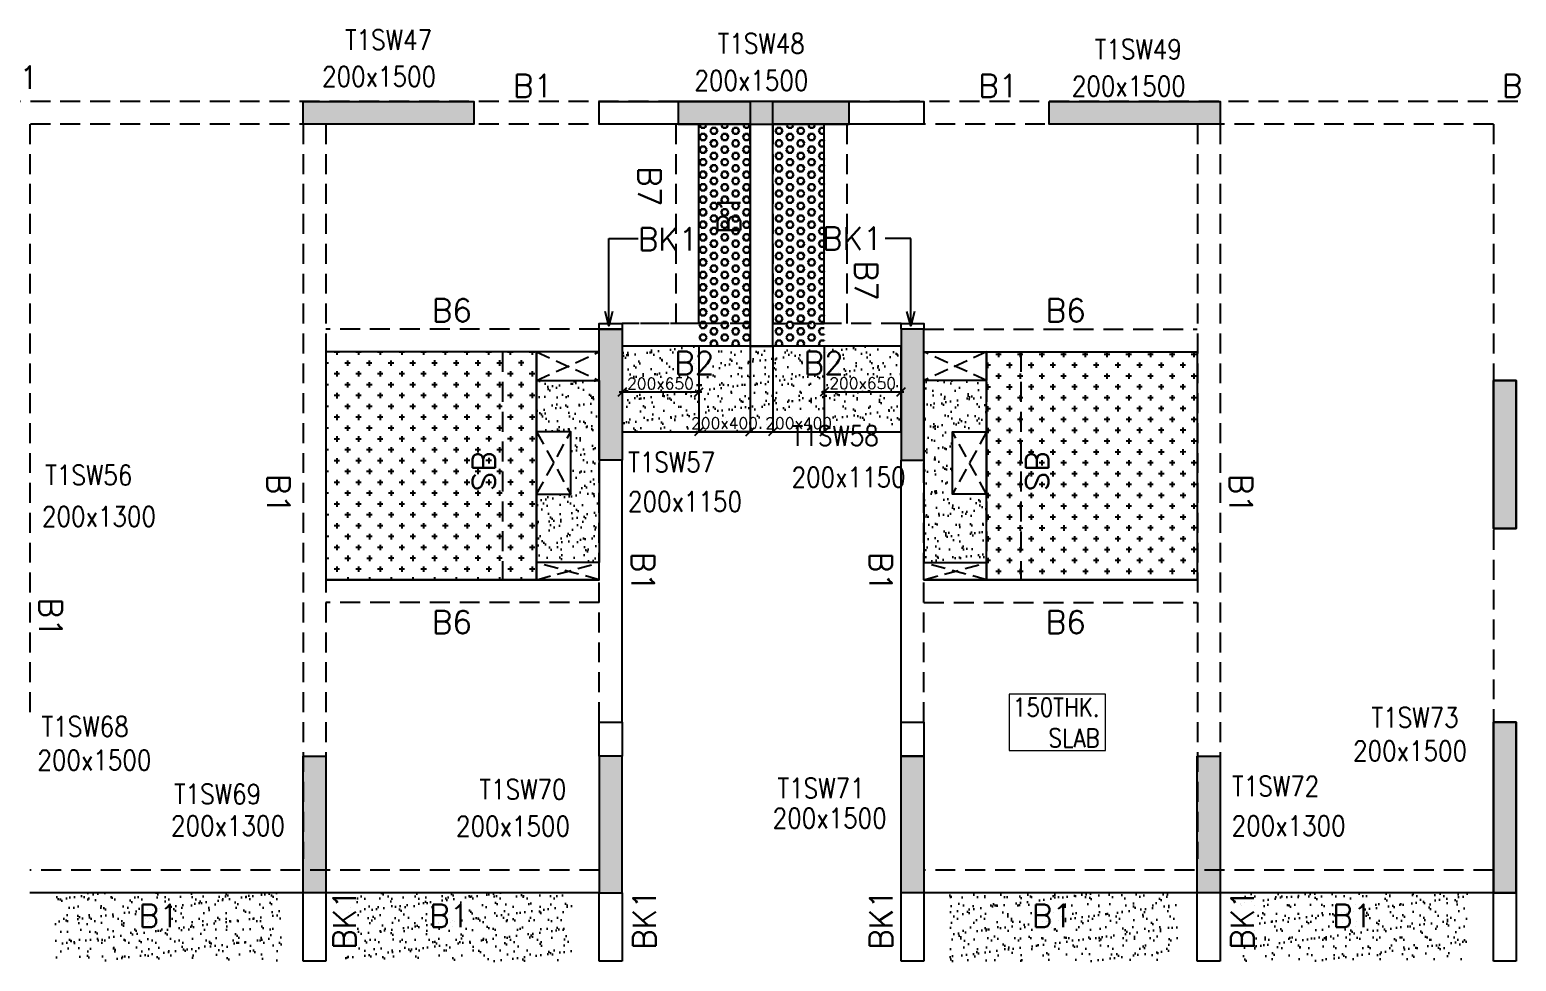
# Model space of a CAD drawing. Header units: millimetres. Extents: x 1078357 to 2594950, y -5122486 to -4636555.
# Drawn here: x 1715100 to 1728150, y -4674681 to -4666501 of the extents above; entities that cross this region are included whole.
import ezdxf

# ---------------------------------------------------------------- set-up
doc = ezdxf.new("R2010")
doc.units = ezdxf.units.MM
doc.header["$PDMODE"] = 35
for name, pattern in [('CONTINOUS', [0]), ('HIDDEN', [0.375, 0.25, -0.125]), ('New Retail block$0$CONTINOUS', [0])]:
    doc.linetypes.add(name, pattern=pattern)
doc.layers.get('0').update_dxf_attribs({"lineweight": 0})
doc.layers.get('Defpoints').update_dxf_attribs({"lineweight": 0})
for name, color, linetype, lineweight in [('A-_ANOTDIMA_D-', 6, 'Continuous', 13), ('COL. NO.', 30, 'Continuous', 25), ('COL. SIZE', 7, 'Continuous', 25), ('DIM', 9, 'Continuous', 25), ('HATCH', 8, 'Continuous', 30), ('SLAB THK.', 6, 'Continuous', 0)]:
    doc.layers.add(name, color=color, linetype=linetype, lineweight=lineweight)
for name, color, linetype in [('B-200x325', 201, 'HIDDEN'), ('B-200x400', 44, 'HIDDEN'), ('DROP SLAB', 8, 'Continuous'), ('NON STR. RCC WALL', 6, 'Continuous'), ('S-BEAM', 3, 'HIDDEN'), ('S-BEAM NO.', 6, 'Continuous'), ('S-COLUMN', 1, 'Continuous'), ('S-COLUMN_START', 4, 'Continuous'), ('S-CUTOUT', 8, 'HIDDEN'), ('S-SLAB-PROJECTION', 54, 'New Retail block$0$CONTINOUS'), ('SLAB FOLD', 8, 'Continuous')]:
    doc.layers.add(name, color=color, linetype=linetype)
doc.styles.add('Roman', font='romans')
doc.styles.add('ROMANS', font='romans.shx', dxfattribs={"width": 0.85})
doc.dimstyles.new('HARESH', dxfattribs={"dimtxt": 150, "dimasz": 75, "dimexe": 0, "dimexo": 0, "dimgap": 25, "dimtad": 1, "dimdec": 0, "dimdsep": 46, "dimtxsty": 'Roman', "dimblk": 'OBLIQUE', "dimcen": 225, "dimdle": 25, "dimclrd": 2, "dimclre": 2, "dimclrt": 7, "dimadec": 8, "dimazin": 1, "dimtfac": 1, "dimtdec": 0, "dimtmove": 0, "dimatfit": 0, "dimfxl": 1, "dimlwd": -1, "dimlwe": -1, "dimarcsym": 0})
pattern_1 = [(180, (602125.096, 207843.35), (-7e-15, -54.99261315), [31.75, -63.5]), (300, (602125.096, 207843.35), (47.625, 27.4963066), [31.75, -63.5]), (240, (602093.346, 207843.35), (47.625, -27.4963066), [31.75, -63.5])]

# ---------------------------------------------------------------- blocks, each defined once
blk = doc.blocks.new('_Oblique')
at = {"color": 0, "linetype": 'ByBlock', "lineweight": -2}
blk.add_line((-0.5, -0.5), (0.5, 0.5), dxfattribs=at)
blk = doc.blocks.new('*D1251')
at = {"layer": 'Defpoints', "color": 0, "ltscale": 700, "transparency": 16777216}
for p in [(1720974, -4669281, 0), (1721424, -4669281, 0), (1720974, -4670031)]:
    blk.add_point(p, dxfattribs=at)
at = {"layer": 'DIM', "color": 2, "ltscale": 700, "transparency": 16777216}
for p, q in [((1720974, -4669281), (1720974, -4670031)), ((1721424, -4669281), (1721424, -4670031)), ((1721449, -4670031), (1720949, -4670031))]:
    blk.add_line(p, q, dxfattribs=at)
at = {"layer": 'DIM', "color": 2, "ltscale": 700, "transparency": 16777216, "xscale": 75, "yscale": 75, "zscale": 75, "rotation": 180}
blk.add_blockref('_Oblique', (1720974, -4670031), dxfattribs=at)
at = {"layer": 'DIM', "color": 2, "ltscale": 700, "transparency": 16777216, "xscale": 75, "yscale": 75, "zscale": 75}
blk.add_blockref('_Oblique', (1721424, -4670031), dxfattribs=at)
at = {"layer": 'DIM', "color": 7, "ltscale": 700, "transparency": 16777216, "insert": (1721199, -4669956), "char_height": 150, "attachment_point": 5, "style": 'Roman'}
blk.add_mtext('{\\H0.666667x;200x400}', dxfattribs=at)
blk = doc.blocks.new('*D1252')
at = {"layer": 'Defpoints', "color": 0, "ltscale": 700, "transparency": 16777216}
for p in [(1720300, -4669281, 0), (1720974, -4669281, 0), (1720300, -4669683)]:
    blk.add_point(p, dxfattribs=at)
at = {"layer": 'DIM', "color": 2, "ltscale": 700, "transparency": 16777216}
for p, q in [((1720300, -4669281), (1720300, -4669683)), ((1720974, -4669281), (1720974, -4669683)), ((1720999, -4669683), (1720275, -4669683))]:
    blk.add_line(p, q, dxfattribs=at)
at = {"layer": 'DIM', "color": 2, "ltscale": 700, "transparency": 16777216, "xscale": 75, "yscale": 75, "zscale": 75, "rotation": 180}
blk.add_blockref('_Oblique', (1720300, -4669683), dxfattribs=at)
at = {"layer": 'DIM', "color": 2, "ltscale": 700, "transparency": 16777216, "xscale": 75, "yscale": 75, "zscale": 75}
blk.add_blockref('_Oblique', (1720974, -4669683), dxfattribs=at)
at = {"layer": 'DIM', "color": 7, "ltscale": 700, "transparency": 16777216, "insert": (1720637, -4669608), "char_height": 150, "attachment_point": 5, "style": 'Roman'}
blk.add_mtext('{\\H0.666667x;200x650}', dxfattribs=at)
blk = doc.blocks.new('*D1253')
at = {"layer": 'Defpoints', "color": 0, "ltscale": 700, "transparency": 16777216}
for p in [(1721624, -4669281, 0), (1722075, -4669281, 0), (1722075, -4670031)]:
    blk.add_point(p, dxfattribs=at)
at = {"layer": 'DIM', "color": 2, "ltscale": 700, "transparency": 16777216}
for p, q in [((1721624, -4669281), (1721624, -4670031)), ((1722075, -4669281), (1722075, -4670031)), ((1721599, -4670031), (1722100, -4670031))]:
    blk.add_line(p, q, dxfattribs=at)
at = {"layer": 'DIM', "color": 2, "ltscale": 700, "transparency": 16777216, "xscale": 75, "yscale": 75, "zscale": 75, "rotation": 180}
blk.add_blockref('_Oblique', (1721624, -4670031), dxfattribs=at)
at = {"layer": 'DIM', "color": 2, "ltscale": 700, "transparency": 16777216, "xscale": 75, "yscale": 75, "zscale": 75}
blk.add_blockref('_Oblique', (1722075, -4670031), dxfattribs=at)
at = {"layer": 'DIM', "color": 7, "ltscale": 700, "transparency": 16777216, "insert": (1721850, -4669956), "char_height": 150, "attachment_point": 5, "style": 'Roman'}
blk.add_mtext('{\\H0.666667x;200x400}', dxfattribs=at)
blk = doc.blocks.new('*D1254')
at = {"layer": 'Defpoints', "color": 0, "ltscale": 700, "transparency": 16777216}
for p in [(1722075, -4669281, 0), (1722749, -4669281, 0), (1722749, -4669681)]:
    blk.add_point(p, dxfattribs=at)
at = {"layer": 'DIM', "color": 2, "ltscale": 700, "transparency": 16777216}
for p, q in [((1722075, -4669281), (1722075, -4669681)), ((1722749, -4669281), (1722749, -4669681)), ((1722050, -4669681), (1722774, -4669681))]:
    blk.add_line(p, q, dxfattribs=at)
at = {"layer": 'DIM', "color": 2, "ltscale": 700, "transparency": 16777216, "xscale": 75, "yscale": 75, "zscale": 75, "rotation": 180}
blk.add_blockref('_Oblique', (1722075, -4669681), dxfattribs=at)
at = {"layer": 'DIM', "color": 2, "ltscale": 700, "transparency": 16777216, "xscale": 75, "yscale": 75, "zscale": 75}
blk.add_blockref('_Oblique', (1722749, -4669681), dxfattribs=at)
at = {"layer": 'DIM', "color": 7, "ltscale": 700, "transparency": 16777216, "insert": (1722412, -4669606), "char_height": 150, "attachment_point": 5, "style": 'Roman'}
blk.add_mtext('{\\H0.666667x;200x650}', dxfattribs=at)
blk = doc.blocks.new('G$CD63B60BD')
at = {"layer": 'COL. NO.', "linetype": 'Continuous', "style": 'ROMANS', "width": 0.85}
for s, p in [('T1SW47', (21217, 7404, -320)), ('T1SW48', (24489, 7371, -320)), ('T1SW49', (27799, 7320, -320)), ('T1SW58', (25138, 3926, -320)), ('T1SW57', (23703, 3695, -320)), ('T1SW56', (18586, 3582, -320)), ('T1SW73', (30229, 1453, -320)), ('T1SW68', (18554, 1375, -320)), ('T1SW69', (19716, 781, -320)), ('T1SW70', (22397, 822, -320)), ('T1SW71', (25014, 832, -320)), ('T1SW72', (29005, 850, -320))]:
    blk.add_text(s, height=175, dxfattribs=at).set_placement(p)
at = {"layer": 'COL. SIZE', "linetype": 'Continuous', "style": 'ROMANS', "width": 0.85}
for s, p in [('200x1500', (21016, 7081, -320)), ('200x1500', (24285, 7046, -320)), ('200x1500', (27598, 6997, -320)), ('200x1150', (25138, 3563, -320)), ('200x1150', (23702, 3349, -320)), ('200x1300', (18557, 3218, -320)), ('200x1500', (30067, 1160, -320)), ('200x1500', (18517, 1079, -320)), ('200x1300', (19690, 502, -320)), ('200x1500', (22192, 498, -320)), ('200x1500', (24972, 569, -320)), ('200x1300', (29001, 502, -320))]:
    blk.add_text(s, height=175, dxfattribs=at).set_placement(p)

msp = doc.modelspace()

# ---------------------------------------------------------------- hatches: boundary and pattern name
at = {"layer": 'DROP SLAB'}
h = msp.add_hatch(dxfattribs=at)
h.set_pattern_fill('CROSS', color=8, scale=15, angle=0.03079)
h.set_pattern_definition([(180.03079016, (-10345564.81, 46851679.07), (-95.19879988, -95.30117261), [47.625, -142.875]), (270.03079016, (-10345588.63, 46851702.87), (95.30117261, -95.19879988), [47.625, -142.875])])
h.paths.add_polyline_path([(1719549.6, -4669330.7), (1717699.6, -4669330.7), (1717699.6, -4671330.5), (1719549.6, -4671330.5)])
h = msp.add_hatch(dxfattribs=at)
h.set_pattern_fill('CROSS', color=8, scale=15, angle=0.03079)
h.set_pattern_definition([(180.03079016, (-9248340.09, 42167659.88), (-95.19879988, -95.30117261), [47.625, -142.875]), (270.03079016, (-9248363.915, 42167683.68), (95.30117261, -95.19879988), [47.625, -142.875])])
h.paths.add_polyline_path([(1723499.7, -4669330.8), (1725349.6, -4669330.7), (1725349.6, -4671330.6), (1723499.7, -4671330.7)])
at = {"layer": 'HATCH', "ltscale": 1000}
h = msp.add_hatch(dxfattribs=at)
h.set_pattern_fill('HEX', color=8, scale=10, angle=180)
h.set_pattern_definition(pattern_1)
h.paths.add_polyline_path([(1721424.8, -4667341.4), (1720974.8, -4667341.4), (1720974.8, -4669280.8), (1721424.8, -4669280.8)])
h = msp.add_hatch(dxfattribs=at)
h.set_pattern_fill('HEX', color=8, scale=10, angle=180)
h.set_pattern_definition(pattern_1)
h.paths.add_polyline_path([(1721625.2, -4667341.4), (1722075.2, -4667341.4), (1722075.2, -4669280.8), (1721625.2, -4669280.8)])
at = {"layer": 'HATCH'}
h = msp.add_hatch(dxfattribs=at)
h.set_pattern_fill('AR-SAND', color=8, scale=3, angle=179.97015)
h.set_pattern_definition([(37.47015413, (-3338033.01, 18697427.76), (-4.72361136, 146.8264517), [0, -115.824, 0, -129.54, 0, -123.825]), (7.4701541, (-3338033.01, 18697427.76), (134.9689868, 214.9772528), [0, -62.484, 0, -104.394, 0, -40.005]), (327.4701541, (-3338126.74, 18697427.8), (237.2979035, 0.3075449), [0, -38.1, 0, -137.16, 0, -179.07]), (317.4701541, (-3338126.74, 18697427.8), (229.1017424, 66.759465), [0, -19.05, 0, -89.916, 0, -102.87])])
h.paths.add_polyline_path([(1722749.9, -4669280.8), (1720299.9, -4669280.8), (1720299.7, -4670030.8), (1722749.7, -4670030.8)])
h = msp.add_hatch(dxfattribs=at)
h.set_pattern_fill('AR-SAND', color=8, scale=3, angle=179.97015)
h.set_pattern_definition([(37.47015413, (-3338033.1, 18697427.76), (-4.72361136, 146.8264517), [0, -115.824, 0, -129.54, 0, -123.825]), (7.4701541, (-3338033.1, 18697427.76), (134.9689868, 214.9772528), [0, -62.484, 0, -104.394, 0, -40.005]), (327.4701541, (-3338126.83, 18697427.8), (237.2979035, 0.3075449), [0, -38.1, 0, -137.16, 0, -179.07]), (317.4701541, (-3338126.83, 18697427.8), (229.1017424, 66.759465), [0, -19.05, 0, -89.916, 0, -102.87])])
h.paths.add_polyline_path([(1722749.8, -4669280.8), (1720299.9, -4669280.8), (1720299.9, -4669880.9), (1722749.9, -4669880.9)])
h = msp.add_hatch(dxfattribs=at)
h.set_pattern_fill('AR-SAND', color=8, scale=3, angle=359.97015)
h.set_pattern_definition([(37.47015413, (-4472244.2, 23605394.69), (-4.72361136, 146.8264517), [0, -115.824, 0, -129.54, 0, -123.825]), (7.4701541, (-4472244.2, 23605394.7), (134.9689868, 214.9772528), [0, -62.484, 0, -104.394, 0, -40.005]), (327.47015413, (-4472337.93, 23605394.74), (237.29790347, 0.3075449), [0, -38.1, 0, -137.16, 0, -179.07]), (317.4701541, (-4472337.93, 23605394.74), (229.1017424, 66.759465), [0, -19.05, 0, -89.916, 0, -102.87])])
h.paths.add_polyline_path([(1720099.1, -4671180.8), (1719549.1, -4671180.8), (1719549.1, -4670580.8), (1719849.1, -4670580.8), (1719849.1, -4670030.8), (1719549.1, -4670030.9), (1719549.1, -4669580.8), (1720099.1, -4669580.8)])
h = msp.add_hatch(dxfattribs=at)
h.set_pattern_fill('AR-SAND', color=8, scale=3, angle=180.02985)
h.set_pattern_definition([(37.47015413, (-4472243.43, 23605394.62), (-4.72361136, 146.8264517), [0, -115.824, 0, -129.54, 0, -123.825]), (7.4701541, (-4472243.43, 23605394.62), (134.9689868, 214.9772528), [0, -62.484, 0, -104.394, 0, -40.005]), (327.47015413, (-4472337.15, 23605394.67), (237.29790347, 0.3075449), [0, -38.1, 0, -137.16, 0, -179.07]), (317.4701541, (-4472337.15, 23605394.67), (229.1017424, 66.759465), [0, -19.05, 0, -89.916, 0, -102.87])])
h.paths.add_polyline_path([(1722949.8, -4671180.8), (1723499.8, -4671180.8), (1723499.8, -4670580.7), (1723199.8, -4670580.7), (1723199.8, -4670030.8), (1723499.8, -4670030.8), (1723499.8, -4669580.8), (1722949.8, -4669580.8)])
h = msp.add_hatch(dxfattribs=at)
h.set_pattern_fill('AR-SAND', color=8, scale=3, angle=179.97015)
h.set_pattern_definition([(37.47015413, (-3336708.1, 18697427.77), (-4.72361136, 146.8264517), [0, -115.824, 0, -129.54, 0, -123.825]), (7.4701541, (-3336708.1, 18697427.77), (134.9689868, 214.9772528), [0, -62.484, 0, -104.394, 0, -40.005]), (327.4701541, (-3336801.83, 18697427.82), (237.2979035, 0.3075449), [0, -38.1, 0, -137.16, 0, -179.07]), (317.4701541, (-3336801.83, 18697427.82), (229.1017424, 66.759465), [0, -19.05, 0, -89.916, 0, -102.87])])
h.paths.add_polyline_path([(1717324.9, -4674080.9), (1715324.9, -4674080.9), (1715324.9, -4674680.9), (1717324.9, -4674680.9)])
h = msp.add_hatch(dxfattribs=at)
h.set_pattern_fill('AR-SAND', color=8, scale=3, angle=179.97015)
h.set_pattern_definition([(37.47015413, (-3339258.1, 18697427.77), (-4.72361136, 146.8264517), [0, -115.824, 0, -129.54, 0, -123.825]), (7.4701541, (-3339258.1, 18697427.77), (134.9689868, 214.9772528), [0, -62.484, 0, -104.394, 0, -40.005]), (327.4701541, (-3339351.83, 18697427.82), (237.2979035, 0.3075449), [0, -38.1, 0, -137.16, 0, -179.07]), (317.4701541, (-3339351.83, 18697427.82), (229.1017424, 66.759465), [0, -19.05, 0, -89.916, 0, -102.87])])
h.paths.add_polyline_path([(1719874.9, -4674080.9), (1717874.9, -4674080.9), (1717874.9, -4674680.9), (1719874.9, -4674680.9)])
h = msp.add_hatch(dxfattribs=at)
h.set_pattern_fill('AR-SAND', color=8, scale=3, angle=179.97015)
h.set_pattern_definition([(37.47015413, (-3344558.1, 18697427.77), (-4.72361136, 146.8264517), [0, -115.824, 0, -129.54, 0, -123.825]), (7.4701541, (-3344558.1, 18697427.77), (134.9689868, 214.9772528), [0, -62.484, 0, -104.394, 0, -40.005]), (327.4701541, (-3344651.83, 18697427.82), (237.2979035, 0.3075449), [0, -38.1, 0, -137.16, 0, -179.07]), (317.4701541, (-3344651.83, 18697427.82), (229.1017424, 66.759465), [0, -19.05, 0, -89.916, 0, -102.87])])
h.paths.add_polyline_path([(1725174.9, -4674080.9), (1723174.9, -4674080.9), (1723174.9, -4674680.9), (1725174.9, -4674680.9)])
h = msp.add_hatch(dxfattribs=at)
h.set_pattern_fill('AR-SAND', color=8, scale=3, angle=179.97015)
h.set_pattern_definition([(37.47015413, (-3347108.1, 18697427.77), (-4.72361136, 146.8264517), [0, -115.824, 0, -129.54, 0, -123.825]), (7.4701541, (-3347108.1, 18697427.77), (134.9689868, 214.9772528), [0, -62.484, 0, -104.394, 0, -40.005]), (327.4701541, (-3347201.83, 18697427.82), (237.2979035, 0.3075449), [0, -38.1, 0, -137.16, 0, -179.07]), (317.4701541, (-3347201.83, 18697427.82), (229.1017424, 66.759465), [0, -19.05, 0, -89.916, 0, -102.87])])
h.paths.add_polyline_path([(1727724.9, -4674080.9), (1725724.9, -4674080.9), (1725724.9, -4674680.9), (1727724.9, -4674680.9)])
at = {"layer": 'S-COLUMN', "lineweight": 25}
h = msp.add_hatch(color=1, dxfattribs=at)
h.dxf.hatch_style = 1
h.paths.add_polyline_path([(1717499.7, -4667130.8), (1718999.7, -4667130.8), (1718999.7, -4667330.8), (1717499.7, -4667330.8)])
h = msp.add_hatch(color=1, dxfattribs=at)
h.dxf.hatch_style = 1
h.paths.add_polyline_path([(1724049.7, -4667130.8), (1725549.7, -4667130.8), (1725549.7, -4667330.8), (1724049.7, -4667330.8)])
h = msp.add_hatch(color=1, dxfattribs=at)
h.dxf.hatch_style = 1
h.paths.add_polyline_path([(1720099.7, -4669130.9), (1720299.7, -4669130.9), (1720299.7, -4670280.9), (1720099.7, -4670280.9)])
at = {"layer": 'S-COLUMN', "lineweight": 25, "extrusion": (1.00316e-06, -2.11765e-11, 1)}
h = msp.add_hatch(color=1, dxfattribs=at)
h.dxf.hatch_style = 1
h.paths.add_polyline_path([(1722949.7, -4669130.9), (1722749.7, -4669130.9), (1722749.7, -4670280.9), (1722949.7, -4670280.9)])
at = {"layer": 'S-COLUMN', "lineweight": 25, "extrusion": (-1.00316e-06, -1.91639e-11, 1)}
h = msp.add_hatch(color=1, dxfattribs=at)
h.dxf.hatch_style = 1
h.paths.add_polyline_path([(1727949.7, -4669580.8), (1728149.7, -4669580.8), (1728149.7, -4670880.8), (1727949.7, -4670880.8)])
at = {"layer": 'S-COLUMN', "lineweight": 25, "extrusion": (1.00316e-06, -2.11765e-11, 1)}
h = msp.add_hatch(color=1, dxfattribs=at)
h.dxf.hatch_style = 1
h.paths.add_polyline_path([(1728149.7, -4669580.8), (1727949.7, -4669580.8), (1727949.7, -4670880.8), (1728149.7, -4670880.8)])
at = {"layer": 'S-COLUMN', "lineweight": 25, "extrusion": (-1.00316e-06, -1.91639e-11, 1)}
h = msp.add_hatch(color=1, dxfattribs=at)
h.dxf.hatch_style = 1
h.paths.add_polyline_path([(1727949.6, -4674080.9), (1728149.6, -4674080.9), (1728149.6, -4672580.8), (1727949.6, -4672580.8)])
at = {"layer": 'S-COLUMN', "lineweight": 25, "extrusion": (1.00316e-06, -2.11765e-11, 1)}
h = msp.add_hatch(color=1, dxfattribs=at)
h.dxf.hatch_style = 1
h.paths.add_polyline_path([(1728149.6, -4674080.9), (1727949.6, -4674080.9), (1727949.6, -4672580.8), (1728149.6, -4672580.8)])
at = {"layer": 'S-COLUMN', "lineweight": 25}
h = msp.add_hatch(color=1, dxfattribs=at)
h.dxf.hatch_style = 1
h.paths.add_polyline_path([(1717699.6, -4672880.8), (1717699.6, -4674080.9), (1717499.6, -4674080.9), (1717499.6, -4672880.8)])
h = msp.add_hatch(color=1, dxfattribs=at)
h.dxf.hatch_style = 1
h.paths.add_polyline_path([(1720299.6, -4672880.8), (1720299.6, -4674080.9), (1720099.6, -4674080.9), (1720099.6, -4672880.8)])
at = {"layer": 'S-COLUMN', "lineweight": 25, "extrusion": (1.00316e-06, -2.11765e-11, 1)}
h = msp.add_hatch(color=1, dxfattribs=at)
h.dxf.hatch_style = 1
h.paths.add_polyline_path([(1722949.6, -4674080.9), (1722749.6, -4674080.9), (1722749.6, -4672880.8), (1722949.6, -4672880.8)])
at = {"layer": 'S-COLUMN', "lineweight": 25}
h = msp.add_hatch(color=1, dxfattribs=at)
h.dxf.hatch_style = 1
h.paths.add_polyline_path([(1725549.6, -4672880.8), (1725549.6, -4674080.9), (1725349.6, -4674080.9), (1725349.6, -4672880.8)])
at = {"layer": 'S-COLUMN_START', "lineweight": 25}
h = msp.add_hatch(color=256, dxfattribs=at)
h.dxf.hatch_style = 1
h.paths.add_polyline_path([(1722293.2, -4667330.9), (1722293.2, -4667130.9), (1720793.2, -4667130.9), (1720793.2, -4667330.9)])

# ---------------------------------------------------------------- linework, layer by layer
at = {"layer": 'B-200x400', "linetype": 'HIDDEN', "ltscale": 500}
for p, q in [((1721424.5, -4669080.9, 0), (1720974.3, -4669080.9, 0)), ((1721624.5, -4669080.9, 0), (1722074.6, -4669080.9, 0))]:
    msp.add_line(p, q, dxfattribs=at)
at = {"layer": 'B-200x400', "linetype": 'Continuous', "ltscale": 500}
for p, q in [((1721424.4, -4669280.9, 0), (1720974.3, -4669280.9, 0)), ((1722074.6, -4669280.9, 0), (1721624.5, -4669280.9, 0))]:
    msp.add_line(p, q, dxfattribs=at)
at = {"layer": 'DROP SLAB', "color": 3, "linetype": 'CONTINOUS', "ltscale": 500, "elevation": 0}
for points in [[(1719549.6, -4669330.7), (1717699.6, -4669330.7), (1717699.6, -4671330.5), (1719549.6, -4671330.5)], [(1719549.8, -4669580.8), (1720099.7, -4669580.8), (1720099.7, -4669330.7), (1719549.8, -4669330.7)], [(1723499.8, -4669580.8), (1722950, -4669580.8), (1722950, -4669330.7), (1723499.8, -4669330.7)], [(1723499.7, -4669330.8), (1725349.6, -4669330.7), (1725349.6, -4671330.6), (1723499.7, -4671330.7)], [(1719549.7, -4670580.8), (1719849.7, -4670580.8), (1719849.7, -4670030.8), (1719549.7, -4670030.8)], [(1723499.8, -4670580.8), (1723199.8, -4670580.8), (1723199.8, -4670030.8), (1723499.8, -4670030.8)], [(1719549.4, -4671330.5), (1720099.4, -4671330.5), (1720099.4, -4671180.8), (1719549.4, -4671180.8)], [(1723499.8, -4671330.5), (1722949.8, -4671330.5), (1722949.8, -4671180.8), (1723499.8, -4671180.8)]]:
    msp.add_lwpolyline(points, close=True, dxfattribs=at)
at = {"layer": 'NON STR. RCC WALL', "elevation": 0}
for points in [[(1720099.7, -4667130.9), (1721424.7, -4667130.9), (1721424.7, -4667330.8), (1720099.7, -4667330.8)], [(1721424.7, -4669280.9), (1721624.7, -4669280.9), (1721624.7, -4667130.9), (1721424.7, -4667130.9)], [(1721624.7, -4667130.9), (1722949.7, -4667130.9), (1722949.7, -4667330.8), (1721624.7, -4667330.8)], [(1720299.6, -4672580.8), (1720299.6, -4672880.8), (1720099.7, -4672880.8), (1720099.7, -4672580.8)], [(1722949.6, -4672580.8), (1722949.6, -4672880.8), (1722749.6, -4672880.8), (1722749.6, -4672580.8)]]:
    msp.add_lwpolyline(points, close=True, dxfattribs=at)
at = {"layer": 'S-BEAM', "linetype": 'HIDDEN', "ltscale": 700}
for p, q in [((1720793.2, -4667130.9, 0), (1713524.9, -4667130.9, 0)), ((1733149.9, -4667130.9, 0), (1722293.2, -4667130.9, 0)), ((1720793.2, -4667330.9, 0), (1715099.9, -4667330.9, 0)), ((1715099.9, -4667330.9, 0), (1715099.9, -4672580.8, 0)), ((1717499.9, -4667330.9, 0), (1717499.9, -4673780.8, 0)), ((1717699.9, -4667330.9, 0), (1717699.9, -4673780.8, 0)), ((1721424.9, -4669080.8, 0), (1721424.9, -4667330.9, 0)), ((1721624.9, -4669080.8, 0), (1721624.9, -4667330.9, 0)), ((1727949.9, -4667330.9, 0), (1722293.2, -4667330.9, 0)), ((1725349.9, -4667330.9, 0), (1725349.9, -4673780.8, 0)), ((1725549.9, -4667330.9, 0), (1725549.9, -4673780.8, 0)), ((1727949.9, -4667330.9, 0), (1727949.9, -4669580.8, 0)), ((1720974.5, -4669080.7, 0), (1720299.7, -4669080.7, 0)), ((1721424.9, -4669080.8, 0), (1720299.9, -4669080.8, 0)), ((1722749.9, -4669080.8, 0), (1721624.9, -4669080.8, 0)), ((1722749.7, -4669080.7, 0), (1722074.6, -4669080.9, 0)), ((1719249.6, -4669330.7, 0), (1719249.6, -4671330.5, 0)), ((1723499.7, -4669331, 0), (1723499.7, -4671330.8, 0)), ((1723799.7, -4669331, 0), (1723799.7, -4671330.8, 0)), ((1727949.9, -4669580.8, 0), (1727949.9, -4672580.8, 0)), ((1720099.9, -4672580.8, 0), (1720099.9, -4670280.8, 0)), ((1722949.9, -4672580.8, 0), (1722949.9, -4670280.8, 0)), ((1720099.9, -4673880.8, 0), (1715099.9, -4673880.8, 0)), ((1727949.9, -4673880.8, 0), (1722949.9, -4673880.8, 0))]:
    msp.add_line(p, q, dxfattribs=at)
at = {"layer": 'S-BEAM', "ltscale": 700}
for p, q in [((1720774.5, -4669080.8, 0), (1720774.5, -4667330.8, 0)), ((1722274.8, -4669080.8, 0), (1722274.8, -4667330.8, 0)), ((1720099.4, -4669130.7, 0), (1717699.6, -4669130.7, 0)), ((1722949.8, -4669130.8, 0), (1725349.6, -4669130.8, 0)), ((1720099.6, -4671530.5, 0), (1717699.7, -4671530.5, 0)), ((1722949.6, -4671530.6, 0), (1725349.6, -4671530.6, 0))]:
    msp.add_line(p, q, dxfattribs=at)
at = {"layer": 'S-BEAM', "linetype": 'Continuous', "ltscale": 700}
for p, q in [((1720974.5, -4669080.8, 0), (1720974.5, -4667341.5, 0)), ((1722074.8, -4669080.8, 0), (1722074.8, -4667341.5, 0)), ((1722749.8, -4669280.8, 0), (1720299.9, -4669280.8, 0)), ((1720099.4, -4669330.7, 0), (1717699.6, -4669330.7, 0)), ((1722949.8, -4669330.8, 0), (1725349.6, -4669330.8, 0)), ((1720099.6, -4671330.5, 0), (1717699.7, -4671330.5, 0)), ((1722949.6, -4671330.6, 0), (1725349.6, -4671330.6, 0))]:
    msp.add_line(p, q, dxfattribs=at)
at = {"layer": 'S-BEAM', "linetype": 'CONTINOUS', "ltscale": 700}
for p, q in [((1722749.7, -4669280.7, 0), (1722074.6, -4669280.9, 0)), ((1720299.9, -4672580.8, 0), (1720299.9, -4670280.8, 0)), ((1722749.9, -4672580.8, 0), (1722749.9, -4670280.8, 0)), ((1720099.9, -4674080.8, 0), (1715099.9, -4674080.8, 0)), ((1717499.6, -4674680.8, 0), (1717499.6, -4674080.8, 0)), ((1717699.6, -4674080.8, 0), (1717699.6, -4674680.8, 0)), ((1720099.6, -4674680.8, 0), (1720099.6, -4674080.8, 0)), ((1720299.6, -4674080.8, 0), (1720299.6, -4674680.8, 0)), ((1722749.6, -4674680.8, 0), (1722749.6, -4674080.8, 0)), ((1722949.6, -4674080.8, 0), (1722949.6, -4674680.8, 0)), ((1727949.9, -4674080.8, 0), (1722949.9, -4674080.8, 0)), ((1725349.6, -4674680.8, 0), (1725349.6, -4674080.8, 0)), ((1725549.6, -4674080.8, 0), (1725549.6, -4674680.8, 0)), ((1727949.6, -4674680.8, 0), (1727949.6, -4674080.8, 0)), ((1728149.6, -4674080.8, 0), (1728149.6, -4674680.8, 0)), ((1717699.6, -4674680.8, 0), (1717499.6, -4674680.8, 0)), ((1720299.6, -4674680.8, 0), (1720099.6, -4674680.8, 0)), ((1722949.6, -4674680.8, 0), (1722749.6, -4674680.8, 0)), ((1725549.6, -4674680.8, 0), (1725349.6, -4674680.8, 0)), ((1728149.6, -4674680.8, 0), (1727949.6, -4674680.8, 0))]:
    msp.add_line(p, q, dxfattribs=at)
at = {"layer": 'S-BEAM', "linetype": 'ByBlock', "ltscale": 700}
msp.add_line((1719549.6, -4669330.7, 0), (1719549.6, -4671330.5, 0), dxfattribs=at)
at = {"layer": 'S-BEAM', "linetype": 'Continuous', "ltscale": 700, "elevation": 0}
for points in [[(1720299.9, -4669130.9), (1720099.9, -4669130.9), (1720099.9, -4669080.7), (1720299.9, -4669080.7)], [(1722949.9, -4669130.9), (1722749.9, -4669130.9), (1722749.9, -4669080.7), (1722949.9, -4669080.7)]]:
    msp.add_lwpolyline(points, close=True, dxfattribs=at)
at = {"layer": 'S-COLUMN', "color": 1, "lineweight": 25, "elevation": 0}
for points in [[(1717499.7, -4667130.8), (1718999.7, -4667130.8), (1718999.7, -4667330.8), (1717499.7, -4667330.8)], [(1724049.7, -4667130.8), (1725549.7, -4667130.8), (1725549.7, -4667330.8), (1724049.7, -4667330.8)], [(1720099.7, -4669130.9), (1720299.7, -4669130.9), (1720299.7, -4670280.9), (1720099.7, -4670280.9)], [(1717499.6, -4672880.8), (1717699.6, -4672880.8), (1717699.6, -4674080.9), (1717499.6, -4674080.9)], [(1720099.6, -4674080.9), (1720299.6, -4674080.9), (1720299.6, -4672880.8), (1720099.6, -4672880.8)], [(1725349.6, -4672881), (1725549.6, -4672881), (1725549.6, -4674080.9), (1725349.6, -4674080.9)]]:
    msp.add_lwpolyline(points, close=True, dxfattribs=at)
at = {"layer": 'S-COLUMN', "color": 1, "lineweight": 25, "extrusion": (1.00316e-06, -2.11765e-11, 1), "elevation": 1.7}
for points in [[(1722949.7, -4669130.9), (1722749.7, -4669130.9), (1722749.7, -4670280.9), (1722949.7, -4670280.9)], [(1728149.7, -4669580.8), (1727949.7, -4669580.8), (1727949.7, -4670880.8), (1728149.7, -4670880.8)], [(1728149.6, -4674080.9), (1727949.6, -4674080.9), (1727949.6, -4672580.8), (1728149.6, -4672580.8)], [(1722949.6, -4674080.9), (1722749.6, -4674080.9), (1722749.6, -4672880.8), (1722949.6, -4672880.8)]]:
    msp.add_lwpolyline(points, close=True, dxfattribs=at)
at = {"layer": 'S-COLUMN', "color": 1, "lineweight": 25, "extrusion": (-1.00316e-06, -1.91639e-11, 1), "elevation": -1.7}
for points in [[(1727949.7, -4669580.8), (1728149.7, -4669580.8), (1728149.7, -4670880.8), (1727949.7, -4670880.8)], [(1727949.6, -4674080.9), (1728149.6, -4674080.9), (1728149.6, -4672580.8), (1727949.6, -4672580.8)]]:
    msp.add_lwpolyline(points, close=True, dxfattribs=at)
at = {"layer": 'S-COLUMN_START', "lineweight": 25, "elevation": 0}
msp.add_lwpolyline([(1722293.2, -4667330.9), (1722293.2, -4667130.9), (1720793.2, -4667130.9), (1720793.2, -4667330.9)], close=True, dxfattribs=at)
at = {"layer": 'S-CUTOUT', "ltscale": 500}
for p, q in [((1719549.8, -4669580.8, 0), (1720099.7, -4669330.7, 0)), ((1719549.8, -4669330.7, 0), (1720099.8, -4669580.8, 0)), ((1723499.8, -4669330.7, 0), (1722949.8, -4669580.8, 0)), ((1723499.8, -4669580.8, 0), (1722950, -4669330.7, 0)), ((1719549.7, -4670580.8, 0), (1719849.7, -4670030.8, 0)), ((1719549.7, -4670030.8, 0), (1719849.7, -4670580.8, 0)), ((1723499.9, -4670580.8, 0), (1723199.8, -4670030.8, 0)), ((1723499.9, -4670030.8, 0), (1723199.8, -4670580.8, 0)), ((1720099.4, -4671330.8, 0), (1719549.4, -4671180.8, 0)), ((1719550.2, -4671330.5, 0), (1720099.4, -4671180.8, 0)), ((1723499, -4671330.5, 0), (1722949.8, -4671180.8, 0)), ((1722949.8, -4671330.8, 0), (1723499.8, -4671180.8, 0))]:
    msp.add_line(p, q, dxfattribs=at)
at = {"layer": 'S-SLAB-PROJECTION', "elevation": 0}
msp.add_lwpolyline([(1722749.9, -4669280.8), (1720299.9, -4669280.8), (1720299.7, -4670030.8), (1722749.7, -4670030.8)], close=True, dxfattribs=at)
at = {"layer": 'SLAB FOLD', "color": 8, "ltscale": 1000, "elevation": 0}
for points in [[(1720099.1, -4671180.8), (1719549.1, -4671180.8), (1719549.1, -4670580.8), (1719849.1, -4670580.8), (1719849.1, -4670030.8), (1719549.1, -4670030.9), (1719549.1, -4669580.8), (1720099.1, -4669580.8), (1720099.1, -4671180.8)], [(1722949.8, -4671180.8), (1723499.8, -4671180.8), (1723499.8, -4670580.7), (1723199.8, -4670580.7), (1723199.8, -4670030.8), (1723499.8, -4670030.8), (1723499.8, -4669580.8), (1722949.8, -4669580.8), (1722949.8, -4671180.8)]]:
    msp.add_lwpolyline(points, dxfattribs=at)
at = {"layer": 'SLAB THK.', "elevation": 0}
for points in [[(1724543.1, -4672335.2), (1723698.2, -4672335.2), (1723698.2, -4672831), (1724543.1, -4672831)], [(1724543.2, -4672335.2), (1723698.3, -4672335.2), (1723698.3, -4672831), (1724543.2, -4672831)]]:
    msp.add_lwpolyline(points, close=True, dxfattribs=at)

# ---------------------------------------------------------------- block references
at = {"layer": 'A-_ANOTDIMA_D-', "color": 2, "ltscale": 700}
msp.add_blockref('G$CD63B60BD', (1696650, -4674080.9, 0), dxfattribs=at)

# ---------------------------------------------------------------- texts
at = {"layer": 'B-200x325', "linetype": 'Continuous', "ltscale": 700, "style": 'ROMANS'}
for rotation, p in [(359.99945, (1718630.1, -4669065.5, -2.7)), (0.00134, (1724019.1, -4669065.6, -2.7)), (359.99945, (1718630.1, -4671802.7, -2.7)), (0.00134, (1724019.1, -4671802.7, -2.7))]:
    msp.add_text('B6', height=200, rotation=rotation, dxfattribs=at).set_placement(p)
at = {"layer": 'S-BEAM NO.', "linetype": 'HIDDEN', "ltscale": 500, "style": 'ROMANS'}
for rotation, p in [(359.99906, (1714826.9, -4667021.2, -2.7)), (0.00094, (1719342.9, -4667093.6, -2.7)), (0.00094, (1723425.4, -4667093.6, -2.7)), (0.00094, (1728024.3, -4667093.6, -2.7)), (269.99906, (1717184.2, -4670402.1, -2.7)), (269.99906, (1725633.7, -4670402.1, -2.7)), (269.99906, (1720383.8, -4671087.1, -2.7)), (269.99906, (1722470.9, -4671087.1, -2.7)), (269.99906, (1715183.8, -4671487.7, -2.7)), (0.00094, (1716056.3, -4674381.1, -2.7)), (0.00094, (1718607.3, -4674381.1, -2.7)), (0.00094, (1723897.9, -4674381.1, -2.7)), (0.00094, (1726535.6, -4674381.1, -2.7))]:
    msp.add_text('B1', height=200, rotation=rotation, dxfattribs=at).set_placement(p)
at = {"layer": 'S-BEAM NO.', "linetype": 'Continuous', "ltscale": 700, "style": 'ROMANS'}
for s, rotation, p in [('B7', 269.99906, (1720439.7, -4667701.2, -2.7)), ('BK1', 0.00094, (1720437.6, -4668440.4, -2.7)), ('BK1', 359.99906, (1722055.4, -4668433.7, -2.7)), ('B7', 269.99906, (1722343.3, -4668528.5, -2.7)), ('SB', 90.00094, (1719185.5, -4670555, -2.7)), ('SB', 90.00094, (1724044.4, -4670555.1, -2.7))]:
    msp.add_text(s, height=200, rotation=rotation, dxfattribs=at).set_placement(p)
at = {"layer": 'S-BEAM NO.', "linetype": 'HIDDEN', "ltscale": 700, "style": 'ROMANS'}
msp.add_text('B1', height=200, rotation=89.99906, dxfattribs=at).set_placement((1721338.7, -4668294.7, -2.7))
at = {"layer": 'S-BEAM NO.', "linetype": 'Continuous', "ltscale": 500, "style": 'ROMANS'}
for p in [(1720757.7, -4669528, -2.7), (1721894.4, -4669528, -2.7)]:
    msp.add_text('B2', height=200, dxfattribs=at).set_placement(p)
at = {"layer": 'S-BEAM NO.', "linetype": 'CONTINOUS', "ltscale": 700, "style": 'ROMANS'}
for p in [(1717963.4, -4674580.5, 50), (1720595.3, -4674580.5, 50), (1722672.5, -4674580.4, 50), (1725845.3, -4674580.5, 50)]:
    msp.add_text('BK1', height=200, rotation=90, dxfattribs=at).set_placement(p)
at = {"layer": 'SLAB THK.', "insert": (1724492.2, -4672801.4, 0.1), "char_height": 162, "width": 162, "attachment_point": 9, "rotation": 359.99906, "style": 'ROMANS'}
msp.add_mtext('150THK.\\PSLAB', dxfattribs=at)
msp.add_mtext('150THK.\\PSLAB', dxfattribs=at)

# ---------------------------------------------------------------- dimensions: what is measured, and where the dimension line sits
at = {"layer": 'DIM', "ltscale": 700}
for base, p1, p2, picture, middle in [((1720299.6, -4669682.9, 0), (1720974.3, -4669280.8, 0), (1720299.6, -4669280.8, 0), '*D1252', (1720637, -4669607.9, 0)), ((1722749.5, -4669680.9, 0), (1722074.6, -4669280.8, 0), (1722749.5, -4669280.8, 0), '*D1254', (1722412, -4669605.9, 0))]:
    dim = msp.add_linear_dim(base=base, p1=p1, p2=p2, text='{\\H0.666667x;200x650}', dimstyle='HARESH', override={"dimtxsty": 'Roman', "dimtmove": 1}, dxfattribs=at)
    dim.commit()
    dim.dimension.update_dxf_attribs({"geometry": picture, "text_midpoint": middle})
for base, p1, p2, picture, middle in [((1720974.3, -4670030.8, 0), (1721424.4, -4669280.8, 0), (1720974.3, -4669280.8, 0), '*D1251', (1721199.4, -4670030.8, 0)), ((1722074.6, -4670030.8, 0), (1721624.5, -4669280.8, 0), (1722074.6, -4669280.8, 0), '*D1253', (1721849.5, -4670030.8, 0))]:
    dim = msp.add_linear_dim(base=base, p1=p1, p2=p2, text='{\\H0.666667x;200x400}', dimstyle='HARESH', override={"dimtxsty": 'Roman'}, dxfattribs=at)
    dim.commit()
    dim.dimension.update_dxf_attribs({"geometry": picture, "text_midpoint": middle, "dimtype": 160})

# ---------------------------------------------------------------- leaders
at = {"layer": 'S-BEAM NO.', "linetype": 'Continuous', "ltscale": 700}
for points in [[(1720183.4, -4669100.6, 0), (1720183.4, -4668335.9, 0), (1720442.2, -4668335.9, 0)], [(1722833.4, -4669100.6, 0), (1722833.4, -4668335.9, 0), (1722609, -4668335.9, 0)]]:
    msp.add_leader(points, dimstyle='HARESH', override={"dimasz": 125, "dimgap": 25, "dimtad": 0, "dimldrblk": 'Open30'}, dxfattribs=at)

doc.saveas('drawing.dxf')
